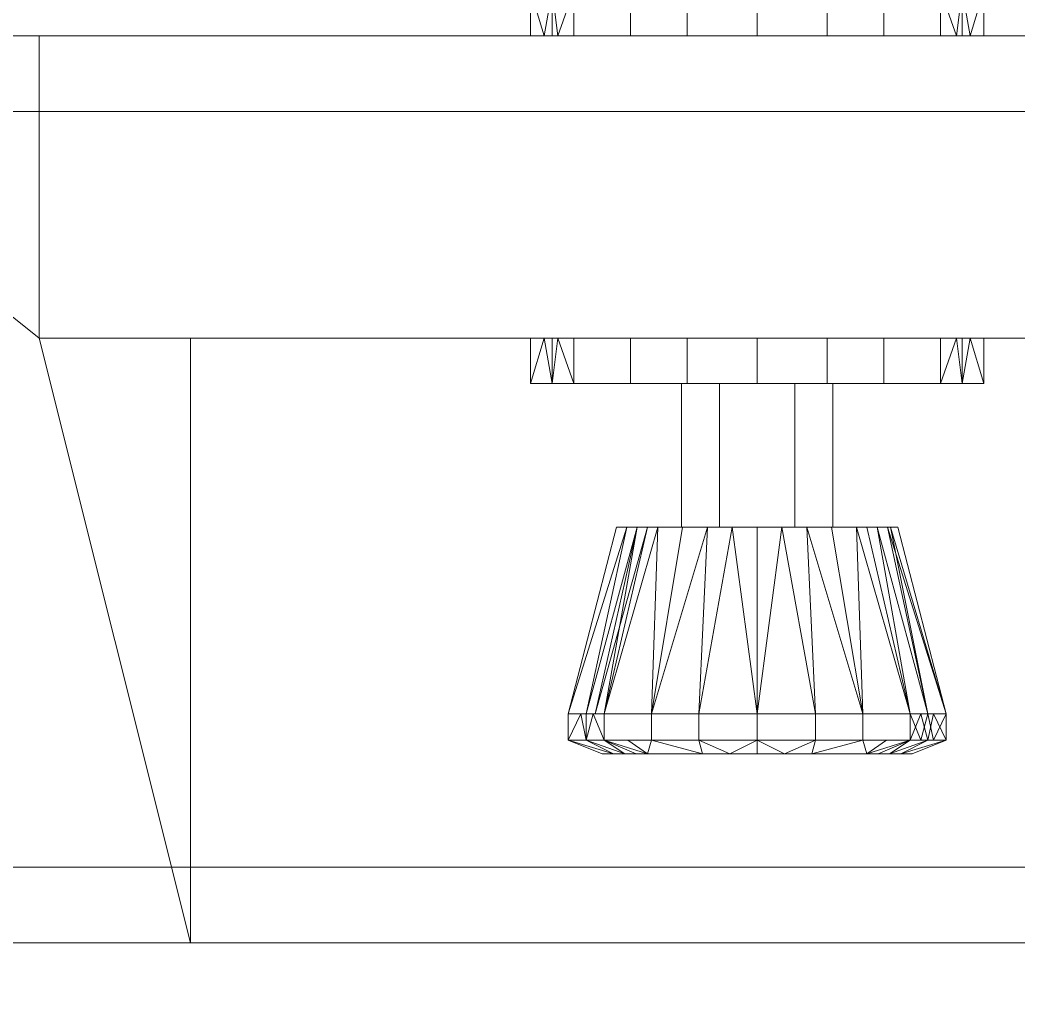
# Model space of a CAD drawing. Header units: millimetres. Extents: x -58504 to -31854, y -45142 to -12667.
# Drawn here: x -38851.4 to -38719.3, y -32685.2 to -32554.8 of the extents above; entities that cross this region are included whole.
import ezdxf

# ---------------------------------------------------------------- set-up
doc = ezdxf.new("R2010")
doc.units = ezdxf.units.MM
for name, color, linetype, lineweight in [('Doors', 7, 'Continuous', 9), ('Floors', 7, 'Continuous', 9), ('Frame_Mullion', 7, 'Continuous', 9), ('Walls', 7, 'Continuous', 9), ('五金器具', 7, 'Continuous', 9)]:
    doc.layers.add(name, color=color, linetype=linetype, lineweight=lineweight)

# ---------------------------------------------------------------- blocks, each defined once
blk = doc.blocks.new('單開-矩形- _1_ - 80 x 210 cm-432082-_3D_')
at = {"layer": 'Frame_Mullion', "color": 8}
mesh = blk.add_polyface(dxfattribs=at)
corners = [(330, 270), (330, 270, 2030), (-330, 270, 2030), (-330, 270), (-400, 270), (-400, 270, 2100), (400, 270, 2100), (400, 270)]
mesh.append_faces([[corners[k] for k in face] for face in [(6, 1, 2, 5)]], dxfattribs={"vtx0": -1, "vtx2": -1, "color": 8})
mesh.append_faces([[corners[k] for k in face] for face in [(7, 0, 1, 6)]], dxfattribs={"vtx2": -1, "color": 8})
mesh.append_faces([[corners[k] for k in face] for face in [(2, 3, 4, 5)]], dxfattribs={"vtx3": -1, "color": 8})
mesh = blk.add_polyface(dxfattribs=at)
corners = [(-400, 270, 2100), (-400, 150, 2100), (400, 150, 2100), (400, 270, 2100)]
mesh.append_faces([[corners[k] for k in face] for face in [(0, 1, 2, 3)]], dxfattribs={"color": 8})
mesh = blk.add_polyface(dxfattribs=at)
corners = [(-330, 190, 2030), (-330, 270, 2030), (330, 270, 2030), (330, 190, 2030)]
mesh.append_faces([[corners[k] for k in face] for face in [(0, 1, 2, 3)]], dxfattribs={"color": 8})
mesh = blk.add_polyface(dxfattribs=at)
corners = [(350, 150), (350, 190), (330, 190), (330, 270), (400, 270), (400, 150)]
mesh.append_faces([[corners[k] for k in face] for face in [(3, 1, 2)]], dxfattribs={"vtx0": -1, "color": 8})
mesh.append_faces([[corners[k] for k in face] for face in [(1, 3, 4, 5)]], dxfattribs={"vtx0": -1, "vtx3": -1, "color": 8})
mesh.append_faces([[corners[k] for k in face] for face in [(0, 1, 5)]], dxfattribs={"vtx1": -1, "color": 8})
mesh = blk.add_polyface(dxfattribs=at)
corners = [(330, 190, 2030), (330, 270, 2030), (330, 270), (330, 190)]
mesh.append_faces([[corners[k] for k in face] for face in [(0, 1, 2, 3)]], dxfattribs={"color": 8})
mesh = blk.add_polyface(dxfattribs=at)
corners = [(350, 190), (350, 190, 2050), (-350, 190, 2050), (-350, 190), (-330, 190), (-330, 190, 2030), (330, 190, 2030), (330, 190)]
mesh.append_faces([[corners[k] for k in face] for face in [(2, 5, 6, 1)]], dxfattribs={"vtx0": -1, "vtx2": -1, "color": 8})
mesh.append_faces([[corners[k] for k in face] for face in [(3, 4, 5, 2)]], dxfattribs={"vtx2": -1, "color": 8})
mesh.append_faces([[corners[k] for k in face] for face in [(6, 7, 0, 1)]], dxfattribs={"vtx3": -1, "color": 8})
mesh = blk.add_polyface(dxfattribs=at)
corners = [(-350, 150, 2050), (-350, 190, 2050), (350, 190, 2050), (350, 150, 2050)]
mesh.append_faces([[corners[k] for k in face] for face in [(0, 1, 2, 3)]], dxfattribs={"color": 8})
mesh = blk.add_polyface(dxfattribs=at)
corners = [(350, 150, 2050), (350, 190, 2050), (350, 190), (350, 150)]
mesh.append_faces([[corners[k] for k in face] for face in [(0, 1, 2, 3)]], dxfattribs={"color": 8})
mesh = blk.add_polyface(dxfattribs=at)
corners = [(400, 150), (400, 150, 2100), (-400, 150, 2100), (-400, 150), (-350, 150), (-350, 150, 2050), (350, 150, 2050), (350, 150)]
mesh.append_faces([[corners[k] for k in face] for face in [(2, 5, 6, 1)]], dxfattribs={"vtx0": -1, "vtx2": -1, "color": 8})
mesh.append_faces([[corners[k] for k in face] for face in [(3, 4, 5, 2)]], dxfattribs={"vtx2": -1, "color": 8})
mesh.append_faces([[corners[k] for k in face] for face in [(6, 7, 0, 1)]], dxfattribs={"vtx3": -1, "color": 8})
at = {"layer": '五金器具'}
mesh = blk.add_polyface(dxfattribs=at)
corners = [(275.5, 245, 1000), (280, 243.2, 1000), (275.23, 243.2, 985.31), (262.73, 243.2, 976.22), (247.27, 243.2, 976.22), (234.77, 243.2, 985.31), (230, 243.2, 1000), (234.5, 245, 1000), (240.5, 245, 985.5), (255, 245, 979.5), (269.5, 245, 985.5), (247.75, 245, 982.5), (262.25, 245, 982.5), (237.5, 245, 992.75), (232.39, 243.2, 992.65), (272.5, 245, 992.75), (277.61, 243.2, 992.65), (241.02, 243.2, 980.76), (268.98, 243.2, 980.76), (251.38, 245, 981), (255, 243.2, 976.22), (258.62, 245, 981), (239, 245, 989.13), (236, 245, 996.38), (271, 245, 989.13), (274, 245, 996.38), (244.13, 245, 984), (272.1, 243.2, 983.03), (265.87, 245, 984)]
mesh.append_faces([[corners[k] for k in face] for face in [(24, 2, 10), (4, 19, 20), (20, 21, 3), (21, 20, 9), (16, 25, 1), (9, 20, 19)]], dxfattribs={"vtx0": -1, "vtx1": -1})
mesh.append_faces([[corners[k] for k in face] for face in [(13, 5, 14), (4, 11, 19), (16, 15, 25)]], dxfattribs={"vtx0": -1, "vtx2": -1})
mesh.append_faces([[corners[k] for k in face] for face in [(5, 13, 22, 8), (18, 12, 28, 10)]], dxfattribs={"vtx0": -1, "vtx3": -1})
mesh.append_faces([[corners[k] for k in face] for face in [(0, 1, 25)]], dxfattribs={"vtx1": -1})
mesh.append_faces([[corners[k] for k in face] for face in [(21, 12, 3), (14, 6, 23), (26, 11, 17, 8), (27, 18, 10), (18, 3, 12), (17, 5, 8), (4, 17, 11), (24, 15, 2), (2, 27, 10), (23, 13, 14), (16, 2, 15)]], dxfattribs={"vtx1": -1, "vtx2": -1})
mesh.append_faces([[corners[k] for k in face] for face in [(6, 7, 23)]], dxfattribs={"vtx2": -1})
mesh = blk.add_polyface(dxfattribs=at)
corners = [(234.5, 245, 1000), (230, 243.2, 1000), (234.77, 243.2, 1014.69), (247.27, 243.2, 1023.78), (262.73, 243.2, 1023.78), (275.23, 243.2, 1014.69), (280, 243.2, 1000), (275.5, 245, 1000), (269.5, 245, 1014.5), (255, 245, 1020.5), (240.5, 245, 1014.5), (262.25, 245, 1017.5), (247.75, 245, 1017.5), (272.5, 245, 1007.25), (277.61, 243.2, 1007.35), (237.5, 245, 1007.25), (232.39, 243.2, 1007.35), (268.98, 243.2, 1019.24), (241.02, 243.2, 1019.24), (258.62, 245, 1019), (255, 243.2, 1023.78), (251.38, 245, 1019), (271, 245, 1010.87), (274, 245, 1003.62), (239, 245, 1010.87), (236, 245, 1003.62), (265.87, 245, 1016), (237.9, 243.2, 1016.97), (244.13, 245, 1016)]
mesh.append_faces([[corners[k] for k in face] for face in [(24, 2, 10), (4, 19, 20), (20, 21, 3), (21, 20, 9), (16, 25, 1), (9, 20, 19)]], dxfattribs={"vtx0": -1, "vtx1": -1})
mesh.append_faces([[corners[k] for k in face] for face in [(13, 5, 14), (4, 11, 19), (5, 13, 22), (16, 15, 25)]], dxfattribs={"vtx0": -1, "vtx2": -1})
mesh.append_faces([[corners[k] for k in face] for face in [(18, 12, 28, 10)]], dxfattribs={"vtx0": -1, "vtx3": -1})
mesh.append_faces([[corners[k] for k in face] for face in [(0, 1, 25)]], dxfattribs={"vtx1": -1})
mesh.append_faces([[corners[k] for k in face] for face in [(21, 12, 3), (14, 6, 23), (26, 11, 17, 8), (27, 18, 10), (18, 3, 12), (17, 5, 8), (4, 17, 11), (24, 15, 2), (2, 27, 10), (22, 8, 5), (23, 13, 14), (16, 2, 15)]], dxfattribs={"vtx1": -1, "vtx2": -1})
mesh.append_faces([[corners[k] for k in face] for face in [(6, 7, 23)]], dxfattribs={"vtx2": -1})
mesh = blk.add_polyface(dxfattribs=at)
corners = [(255, 245, 1000), (275.5, 245, 1000), (269.5, 245, 985.5), (255, 245, 979.5), (240.5, 245, 985.5), (234.5, 245, 1000)]
mesh.append_faces([[corners[k] for k in face] for face in [(0, 3, 4, 5)]], dxfattribs={"vtx0": -1})
mesh.append_faces([[corners[k] for k in face] for face in [(0, 1, 2, 3)]], dxfattribs={"vtx3": -1})
mesh = blk.add_polyface(dxfattribs=at)
corners = [(255, 245, 1000), (234.5, 245, 1000), (240.5, 245, 1014.5), (255, 245, 1020.5), (269.5, 245, 1014.5), (275.5, 245, 1000)]
mesh.append_faces([[corners[k] for k in face] for face in [(4, 5, 0, 3)]], dxfattribs={"vtx2": -1})
mesh.append_faces([[corners[k] for k in face] for face in [(0, 1, 2, 3)]], dxfattribs={"vtx3": -1})
mesh = blk.add_polyface(dxfattribs=at)
corners = [(280, 243.2, 1000), (280, 239.7, 1000), (275.23, 239.7, 985.31), (262.73, 239.7, 976.22), (247.27, 239.7, 976.22), (234.77, 239.7, 985.31), (230, 239.7, 1000), (230, 243.2, 1000), (234.77, 243.2, 985.31), (247.27, 243.2, 976.22), (262.73, 243.2, 976.22), (275.23, 243.2, 985.31), (233.32, 243.2, 989.79), (232.39, 239.7, 992.65), (241.02, 239.7, 980.76), (241.02, 243.2, 980.76), (255, 243.2, 976.22), (255, 239.7, 976.22), (268.98, 239.7, 980.76), (268.98, 243.2, 980.76), (276.68, 239.7, 989.79), (277.61, 243.2, 992.65), (231.66, 243.2, 994.9), (278.34, 239.7, 994.9)]
mesh.append_faces([[corners[k] for k in face] for face in [(13, 12, 5), (0, 23, 21), (21, 20, 11), (2, 11, 20)]], dxfattribs={"vtx0": -1, "vtx1": -1})
mesh.append_faces([[corners[k] for k in face] for face in [(5, 8, 15, 14), (9, 4, 14, 15), (10, 3, 17, 16), (3, 10, 19, 18), (11, 2, 18, 19), (22, 13, 6), (4, 9, 16, 17)]], dxfattribs={"vtx0": -1, "vtx2": -1})
mesh.append_faces([[corners[k] for k in face] for face in [(22, 12, 13), (23, 20, 21), (12, 8, 5)]], dxfattribs={"vtx1": -1, "vtx2": -1})
mesh.append_faces([[corners[k] for k in face] for face in [(6, 7, 22), (0, 1, 23)]], dxfattribs={"vtx2": -1})
mesh = blk.add_polyface(dxfattribs=at)
corners = [(230, 243.2, 1000), (230, 239.7, 1000), (234.77, 239.7, 1014.69), (247.27, 239.7, 1023.78), (262.73, 239.7, 1023.78), (275.23, 239.7, 1014.69), (280, 239.7, 1000), (280, 243.2, 1000), (275.23, 243.2, 1014.69), (262.73, 243.2, 1023.78), (247.27, 243.2, 1023.78), (234.77, 243.2, 1014.69), (268.98, 243.2, 1019.24), (268.98, 239.7, 1019.24), (277.61, 239.7, 1007.35), (277.61, 243.2, 1007.35), (255, 243.2, 1023.78), (255, 239.7, 1023.78), (233.32, 239.7, 1010.21), (232.39, 243.2, 1007.35), (241.02, 239.7, 1019.24), (241.02, 243.2, 1019.24), (231.66, 239.7, 1005.1)]
mesh.append_faces([[corners[k] for k in face] for face in [(15, 14, 6, 7)]], dxfattribs={"vtx0": -1})
mesh.append_faces([[corners[k] for k in face] for face in [(19, 18, 11), (0, 22, 19), (2, 11, 18)]], dxfattribs={"vtx0": -1, "vtx1": -1})
mesh.append_faces([[corners[k] for k in face] for face in [(5, 8, 12, 13), (9, 4, 13, 12), (14, 15, 8, 5), (4, 9, 16, 17), (17, 16, 10, 3), (3, 10, 21, 20), (20, 21, 11, 2)]], dxfattribs={"vtx0": -1, "vtx2": -1})
mesh.append_faces([[corners[k] for k in face] for face in [(22, 18, 19)]], dxfattribs={"vtx1": -1, "vtx2": -1})
mesh.append_faces([[corners[k] for k in face] for face in [(0, 1, 22)]], dxfattribs={"vtx2": -1})
mesh = blk.add_polyface(dxfattribs=at)
corners = [(280, 239.7, 1000), (273.6, 215, 1000), (268.15, 215, 986.85), (255, 215, 981.4), (241.85, 215, 986.85), (236.4, 215, 1000), (230, 239.7, 1000), (234.77, 239.7, 985.31), (247.27, 239.7, 976.22), (262.73, 239.7, 976.22), (275.23, 239.7, 985.31), (261.58, 215, 984.12), (248.42, 215, 984.12), (239.12, 215, 993.42), (270.88, 215, 993.42), (241.02, 239.7, 980.76), (268.98, 239.7, 980.76), (255, 239.7, 976.22), (251.71, 215, 982.76), (258.29, 215, 982.76), (240.49, 215, 990.14), (232.39, 239.7, 992.65), (277.61, 239.7, 992.65), (272.24, 215, 996.71), (276.42, 239.7, 988.98), (245.14, 215, 985.49), (264.86, 215, 985.49), (237.76, 215, 996.71), (269.51, 215, 990.14)]
mesh.append_faces([[corners[k] for k in face] for face in [(21, 27, 6), (9, 19, 17), (3, 17, 19), (17, 18, 8), (24, 28, 10)]], dxfattribs={"vtx0": -1, "vtx1": -1})
mesh.append_faces([[corners[k] for k in face] for face in [(4, 7, 15), (7, 4, 20), (23, 22, 0), (9, 11, 19), (22, 23, 14), (24, 14, 28), (16, 2, 26), (21, 13, 27)]], dxfattribs={"vtx0": -1, "vtx2": -1})
mesh.append_faces([[corners[k] for k in face] for face in [(5, 6, 27), (1, 23, 0)]], dxfattribs={"vtx1": -1})
mesh.append_faces([[corners[k] for k in face] for face in [(28, 2, 10), (24, 22, 14), (12, 25, 15), (21, 7, 13), (3, 18, 17), (16, 10, 2), (15, 8, 12), (26, 11, 16), (20, 13, 7), (18, 12, 8), (25, 4, 15), (9, 16, 11)]], dxfattribs={"vtx1": -1, "vtx2": -1})
mesh = blk.add_polyface(dxfattribs=at)
corners = [(230, 239.7, 1000), (236.4, 215, 1000), (241.85, 215, 1013.15), (255, 215, 1018.6), (268.15, 215, 1013.15), (273.6, 215, 1000), (280, 239.7, 1000), (275.23, 239.7, 1014.69), (262.73, 239.7, 1023.78), (247.27, 239.7, 1023.78), (234.77, 239.7, 1014.69), (248.42, 215, 1015.88), (261.58, 215, 1015.88), (270.88, 215, 1006.58), (239.12, 215, 1006.58), (268.98, 239.7, 1019.24), (241.02, 239.7, 1019.24), (255, 239.7, 1023.78), (258.29, 215, 1017.24), (251.71, 215, 1017.24), (269.51, 215, 1009.86), (277.61, 239.7, 1007.35), (237.37, 215, 1002.33), (232.39, 239.7, 1007.35), (240.49, 215, 1009.86), (264.86, 215, 1014.51), (245.14, 215, 1014.51), (272.24, 215, 1003.29)]
mesh.append_faces([[corners[k] for k in face] for face in [(21, 27, 6), (0, 22, 23), (14, 23, 22), (9, 19, 17), (3, 17, 19), (17, 18, 8)]], dxfattribs={"vtx0": -1, "vtx1": -1})
mesh.append_faces([[corners[k] for k in face] for face in [(10, 14, 24), (4, 7, 15), (7, 4, 20), (9, 11, 19), (14, 10, 23), (16, 2, 26), (21, 13, 27)]], dxfattribs={"vtx0": -1, "vtx2": -1})
mesh.append_faces([[corners[k] for k in face] for face in [(5, 6, 27)]], dxfattribs={"vtx1": -1})
mesh.append_faces([[corners[k] for k in face] for face in [(12, 25, 15), (20, 13, 7), (3, 18, 17), (15, 8, 12), (16, 10, 2), (21, 7, 13), (26, 11, 16), (18, 12, 8), (24, 2, 10), (25, 4, 15), (9, 16, 11)]], dxfattribs={"vtx1": -1, "vtx2": -1})
mesh.append_faces([[corners[k] for k in face] for face in [(0, 1, 22)]], dxfattribs={"vtx2": -1})
mesh = blk.add_polyface(dxfattribs=at)
corners = [(273.6, 215, 1000), (265, 215, 1000), (260, 215, 991.34), (250, 215, 991.34), (245, 215, 1000), (236.4, 215, 1000), (241.85, 215, 986.85), (255, 215, 981.4), (268.15, 215, 986.85)]
mesh.append_faces([[corners[k] for k in face] for face in [(2, 7, 8, 1), (3, 6, 7, 2)]], dxfattribs={"vtx0": -1, "vtx2": -1})
mesh.append_faces([[corners[k] for k in face] for face in [(0, 1, 8)]], dxfattribs={"vtx1": -1})
mesh.append_faces([[corners[k] for k in face] for face in [(4, 5, 6, 3)]], dxfattribs={"vtx2": -1})
mesh = blk.add_polyface(dxfattribs=at)
corners = [(236.4, 215, 1000), (245, 215, 1000), (250, 215, 1008.66), (260, 215, 1008.66), (265, 215, 1000), (273.6, 215, 1000), (268.15, 215, 1013.15), (255, 215, 1018.6), (241.85, 215, 1013.15)]
mesh.append_faces([[corners[k] for k in face] for face in [(1, 8, 0)]], dxfattribs={"vtx0": -1})
mesh.append_faces([[corners[k] for k in face] for face in [(2, 7, 8, 1), (7, 2, 3)]], dxfattribs={"vtx0": -1, "vtx2": -1})
mesh.append_faces([[corners[k] for k in face] for face in [(3, 4, 6, 7)]], dxfattribs={"vtx1": -1, "vtx3": -1})
mesh.append_faces([[corners[k] for k in face] for face in [(4, 5, 6)]], dxfattribs={"vtx2": -1})
mesh = blk.add_polyface(dxfattribs=at)
corners = [(265, 215, 1000), (265, 196, 1000), (260, 196, 991.34), (250, 196, 991.34), (245, 196, 1000), (245, 215, 1000), (250, 215, 991.34), (260, 215, 991.34)]
mesh.append_faces([[corners[k] for k in face] for face in [(6, 3, 4, 5)]], dxfattribs={"vtx0": -1})
mesh.append_faces([[corners[k] for k in face] for face in [(3, 6, 7, 2)]], dxfattribs={"vtx0": -1, "vtx2": -1})
mesh.append_faces([[corners[k] for k in face] for face in [(0, 1, 2, 7)]], dxfattribs={"vtx2": -1})
mesh = blk.add_polyface(dxfattribs=at)
corners = [(245, 215, 1000), (245, 196, 1000), (250, 196, 1008.66), (260, 196, 1008.66), (265, 196, 1000), (265, 215, 1000), (260, 215, 1008.66), (250, 215, 1008.66)]
mesh.append_faces([[corners[k] for k in face] for face in [(6, 3, 4, 5)]], dxfattribs={"vtx0": -1})
mesh.append_faces([[corners[k] for k in face] for face in [(3, 6, 7, 2)]], dxfattribs={"vtx0": -1, "vtx2": -1})
mesh.append_faces([[corners[k] for k in face] for face in [(0, 1, 2, 7)]], dxfattribs={"vtx2": -1})
mesh = blk.add_polyface(dxfattribs=at)
corners = [(285, 196, 1000), (285, 190, 1000), (279.27, 190, 982.37), (264.27, 190, 971.47), (245.73, 190, 971.47), (230.73, 190, 982.37), (225, 190, 1000), (225, 196, 1000), (230.73, 196, 982.37), (245.73, 196, 971.47), (264.27, 196, 971.47), (279.27, 196, 982.37), (238.23, 196, 976.92), (238.23, 190, 976.92), (227.86, 190, 991.18), (227.86, 196, 991.18), (255, 196, 971.47), (255, 190, 971.47), (281.37, 190, 988.82), (282.14, 196, 991.18), (271.77, 190, 976.92), (271.77, 196, 976.92), (283.18, 190, 994.41)]
mesh.append_faces([[corners[k] for k in face] for face in [(15, 14, 6, 7)]], dxfattribs={"vtx0": -1})
mesh.append_faces([[corners[k] for k in face] for face in [(19, 18, 11), (0, 22, 19), (2, 11, 18)]], dxfattribs={"vtx0": -1, "vtx1": -1})
mesh.append_faces([[corners[k] for k in face] for face in [(5, 8, 12, 13), (9, 4, 13, 12), (14, 15, 8, 5), (4, 9, 16, 17), (17, 16, 10, 3), (3, 10, 21, 20), (20, 21, 11, 2)]], dxfattribs={"vtx0": -1, "vtx2": -1})
mesh.append_faces([[corners[k] for k in face] for face in [(22, 18, 19)]], dxfattribs={"vtx1": -1, "vtx2": -1})
mesh.append_faces([[corners[k] for k in face] for face in [(0, 1, 22)]], dxfattribs={"vtx2": -1})
mesh = blk.add_polyface(dxfattribs=at)
corners = [(225, 196, 1000), (225, 190, 1000), (230.73, 190, 1017.63), (245.73, 190, 1028.53), (264.27, 190, 1028.53), (279.27, 190, 1017.63), (285, 190, 1000), (285, 196, 1000), (279.27, 196, 1017.63), (264.27, 196, 1028.53), (245.73, 196, 1028.53), (230.73, 196, 1017.63), (271.77, 196, 1023.08), (271.77, 190, 1023.08), (282.14, 190, 1008.82), (282.14, 196, 1008.82), (255, 196, 1028.53), (255, 190, 1028.53), (228.63, 190, 1011.18), (227.86, 196, 1008.82), (238.23, 190, 1023.08), (238.23, 196, 1023.08), (226.82, 190, 1005.59)]
mesh.append_faces([[corners[k] for k in face] for face in [(15, 14, 6, 7)]], dxfattribs={"vtx0": -1})
mesh.append_faces([[corners[k] for k in face] for face in [(19, 18, 11), (0, 22, 19), (2, 11, 18)]], dxfattribs={"vtx0": -1, "vtx1": -1})
mesh.append_faces([[corners[k] for k in face] for face in [(8, 5, 14, 15), (9, 4, 13, 12), (12, 13, 5, 8), (4, 9, 16, 17), (17, 16, 10, 3), (3, 10, 21, 20), (20, 21, 11, 2)]], dxfattribs={"vtx0": -1, "vtx2": -1})
mesh.append_faces([[corners[k] for k in face] for face in [(22, 18, 19)]], dxfattribs={"vtx1": -1, "vtx2": -1})
mesh.append_faces([[corners[k] for k in face] for face in [(0, 1, 22)]], dxfattribs={"vtx2": -1})
mesh = blk.add_polyface(dxfattribs=at)
corners = [(265, 196, 1000), (285, 196, 1000), (279.27, 196, 982.37), (264.27, 196, 971.47), (245.73, 196, 971.47), (230.73, 196, 982.37), (225, 196, 1000), (245, 196, 1000), (250, 196, 991.34), (260, 196, 991.34)]
mesh.append_faces([[corners[k] for k in face] for face in [(9, 2, 3, 4)]], dxfattribs={"vtx0": -1, "vtx3": -1})
mesh.append_faces([[corners[k] for k in face] for face in [(4, 5, 8, 9)]], dxfattribs={"vtx1": -1, "vtx3": -1})
mesh.append_faces([[corners[k] for k in face] for face in [(0, 1, 2, 9)]], dxfattribs={"vtx2": -1})
mesh.append_faces([[corners[k] for k in face] for face in [(5, 6, 7, 8)]], dxfattribs={"vtx3": -1})
mesh = blk.add_polyface(dxfattribs=at)
corners = [(245, 196, 1000), (225, 196, 1000), (230.73, 196, 1017.63), (245.73, 196, 1028.53), (264.27, 196, 1028.53), (279.27, 196, 1017.63), (285, 196, 1000), (265, 196, 1000), (260, 196, 1008.66), (250, 196, 1008.66)]
mesh.append_faces([[corners[k] for k in face] for face in [(8, 4, 5, 7)]], dxfattribs={"vtx0": -1, "vtx2": -1})
mesh.append_faces([[corners[k] for k in face] for face in [(6, 7, 5), (1, 2, 0)]], dxfattribs={"vtx1": -1})
mesh.append_faces([[corners[k] for k in face] for face in [(3, 4, 8, 9), (2, 3, 9, 0)]], dxfattribs={"vtx1": -1, "vtx3": -1})
mesh = blk.add_polyface(dxfattribs=at)
corners = [(285, 190, 1000), (255, 190, 1000), (225, 190, 1000), (230.73, 190, 982.37), (245.73, 190, 971.47), (264.27, 190, 971.47), (279.27, 190, 982.37)]
mesh.append_faces([[corners[k] for k in face] for face in [(1, 5, 6, 0)]], dxfattribs={"vtx0": -1})
mesh.append_faces([[corners[k] for k in face] for face in [(1, 4, 5)]], dxfattribs={"vtx0": -1, "vtx2": -1})
mesh.append_faces([[corners[k] for k in face] for face in [(1, 2, 3, 4)]], dxfattribs={"vtx3": -1})
mesh = blk.add_polyface(dxfattribs=at)
corners = [(225, 190, 1000), (255, 190, 1000), (285, 190, 1000), (279.27, 190, 1017.63), (264.27, 190, 1028.53), (245.73, 190, 1028.53), (230.73, 190, 1017.63)]
mesh.append_faces([[corners[k] for k in face] for face in [(1, 5, 6, 0)]], dxfattribs={"vtx0": -1})
mesh.append_faces([[corners[k] for k in face] for face in [(5, 1, 4)]], dxfattribs={"vtx0": -1, "vtx1": -1})
mesh.append_faces([[corners[k] for k in face] for face in [(1, 2, 3, 4)]], dxfattribs={"vtx3": -1})
mesh = blk.add_polyface(dxfattribs=at)
corners = [(285, 144, 1000), (279.27, 144, 982.37), (264.27, 144, 971.47), (245.73, 144, 971.47), (230.73, 144, 982.37), (225, 144, 1000), (225, 150, 1000), (230.73, 150, 982.37), (245.73, 150, 971.47), (264.27, 150, 971.47), (279.27, 150, 982.37), (285, 150, 1000), (238.23, 144, 976.92), (238.23, 150, 976.92), (227.86, 150, 991.18), (227.86, 144, 991.18), (255, 144, 971.47), (255, 150, 971.47), (281.37, 150, 988.82), (282.14, 144, 991.18), (271.77, 150, 976.92), (271.77, 144, 976.92), (283.18, 150, 994.41)]
mesh.append_faces([[corners[k] for k in face] for face in [(1, 18, 19), (19, 22, 0), (18, 1, 10)]], dxfattribs={"vtx0": -1, "vtx1": -1})
mesh.append_faces([[corners[k] for k in face] for face in [(19, 18, 22)]], dxfattribs={"vtx0": -1, "vtx2": -1})
mesh.append_faces([[corners[k] for k in face] for face in [(6, 14, 15, 5)]], dxfattribs={"vtx1": -1})
mesh.append_faces([[corners[k] for k in face] for face in [(12, 4, 7, 13), (13, 8, 3, 12), (4, 15, 14, 7), (16, 3, 8, 17), (2, 16, 17, 9), (21, 2, 9, 20), (1, 21, 20, 10)]], dxfattribs={"vtx1": -1, "vtx3": -1})
mesh.append_faces([[corners[k] for k in face] for face in [(22, 11, 0)]], dxfattribs={"vtx2": -1})
mesh = blk.add_polyface(dxfattribs=at)
corners = [(225, 144, 1000), (230.73, 144, 1017.63), (245.73, 144, 1028.53), (264.27, 144, 1028.53), (279.27, 144, 1017.63), (285, 144, 1000), (285, 150, 1000), (279.27, 150, 1017.63), (264.27, 150, 1028.53), (245.73, 150, 1028.53), (230.73, 150, 1017.63), (225, 150, 1000), (271.77, 144, 1023.08), (271.77, 150, 1023.08), (282.14, 150, 1008.82), (282.14, 144, 1008.82), (255, 144, 1028.53), (255, 150, 1028.53), (228.63, 150, 1011.18), (227.86, 144, 1008.82), (238.23, 150, 1023.08), (238.23, 144, 1023.08), (226.82, 150, 1005.59)]
mesh.append_faces([[corners[k] for k in face] for face in [(1, 18, 19), (19, 22, 0), (18, 1, 10)]], dxfattribs={"vtx0": -1, "vtx1": -1})
mesh.append_faces([[corners[k] for k in face] for face in [(19, 18, 22)]], dxfattribs={"vtx0": -1, "vtx2": -1})
mesh.append_faces([[corners[k] for k in face] for face in [(6, 14, 15, 5)]], dxfattribs={"vtx1": -1})
mesh.append_faces([[corners[k] for k in face] for face in [(14, 7, 4, 15), (13, 8, 3, 12), (7, 13, 12, 4), (16, 3, 8, 17), (2, 16, 17, 9), (21, 2, 9, 20), (1, 21, 20, 10)]], dxfattribs={"vtx1": -1, "vtx3": -1})
mesh.append_faces([[corners[k] for k in face] for face in [(22, 11, 0)]], dxfattribs={"vtx2": -1})
mesh = blk.add_polyface(dxfattribs=at)
corners = [(285, 150, 1000), (279.27, 150, 982.37), (264.27, 150, 971.47), (245.73, 150, 971.47), (230.73, 150, 982.37), (225, 150, 1000), (255, 150, 1000)]
mesh.append_faces([[corners[k] for k in face] for face in [(1, 2, 6, 0)]], dxfattribs={"vtx1": -1})
mesh.append_faces([[corners[k] for k in face] for face in [(2, 3, 6)]], dxfattribs={"vtx1": -1, "vtx2": -1})
mesh.append_faces([[corners[k] for k in face] for face in [(4, 5, 6, 3)]], dxfattribs={"vtx2": -1})
mesh = blk.add_polyface(dxfattribs=at)
corners = [(225, 150, 1000), (230.73, 150, 1017.63), (245.73, 150, 1028.53), (264.27, 150, 1028.53), (279.27, 150, 1017.63), (285, 150, 1000), (255, 150, 1000)]
mesh.append_faces([[corners[k] for k in face] for face in [(3, 6, 2)]], dxfattribs={"vtx0": -1, "vtx1": -1})
mesh.append_faces([[corners[k] for k in face] for face in [(1, 2, 6, 0)]], dxfattribs={"vtx1": -1})
mesh.append_faces([[corners[k] for k in face] for face in [(4, 5, 6, 3)]], dxfattribs={"vtx2": -1})

msp = doc.modelspace()

# ---------------------------------------------------------------- block references
at = {"layer": 'Doors', "color": 8, "rotation": 180}
msp.add_blockref('單開-矩形- _1_ - 80 x 210 cm-432082-_3D_', (-38498.81, -32406.86, 11000), dxfattribs=at)

# ---------------------------------------------------------------- meshes
at = {"layer": 'Floors', "color": 9}
mesh = msp.add_polyface(dxfattribs=at)
corners = [(-42028.81, -14316.86, 10820), (-42028.81, -12666.86, 10820), (-38828.81, -12666.86, 10820), (-38828.81, -14316.86, 10820), (-33278.81, -14316.86, 10820), (-33278.81, -21316.86, 10820), (-32828.81, -21316.86, 10820), (-32828.81, -31066.86, 10820), (-33278.81, -31066.86, 10820), (-33278.81, -33116.86, 10820), (-31853.81, -33116.86, 10820), (-31853.81, -36466.86, 10820), (-33278.81, -36466.86, 10820), (-33278.81, -43716.86, 10820), (-35428.81, -43716.86, 10820), (-35428.81, -45141.86, 10820), (-38778.81, -45141.86, 10820), (-38778.81, -43716.86, 10820), (-42303.81, -43716.86, 10820), (-42303.81, -45141.86, 10820), (-45653.81, -45141.86, 10820), (-45653.81, -43716.86, 10820), (-49578.81, -43716.86, 10820), (-49578.81, -45141.86, 10820), (-52928.81, -45141.86, 10820), (-52928.81, -43766.86, 10820), (-57078.81, -43766.86, 10820), (-57078.81, -36466.86, 10820), (-58503.82, -36466.86, 10820), (-58503.82, -33116.86, 10820), (-57128.82, -33116.86, 10820), (-57128.82, -29916.86, 10820), (-49328.81, -29916.86, 10820), (-49328.81, -29141.86, 10820), (-50703.81, -29141.86, 10820), (-50703.81, -22316.86, 10820), (-49928.8, -22316.86, 10820), (-49928.8, -21466.86, 10820), (-50703.81, -21466.86, 10820), (-50703.81, -18116.86, 10820), (-49328.81, -18116.86, 10820), (-49328.81, -14316.86, 10820), (-38978.81, -22666.86, 10820), (-39228.81, -22666.86, 10820), (-39228.81, -24116.86, 10820), (-38978.81, -24116.86, 10820), (-33828.81, -24116.86, 10820), (-33828.81, -21916.86, 10820), (-38828.81, -21916.86, 10820), (-38828.81, -24116.86, 10820), (-34578.81, -26766.86, 10820), (-38878.81, -26766.86, 10820), (-38878.81, -27206.86, 10820), (-34578.81, -27206.86, 10820), (-38878.81, -27356.86, 10820), (-38878.81, -30316.86, 10820), (-34988.81, -30316.86, 10820), (-34988.81, -28936.86, 10820), (-34728.81, -28936.86, 10820), (-34728.81, -27356.86, 10820), (-41978.81, -25141.86, 10820), (-42328.81, -25141.86, 10820), (-42328.81, -26791.86, 10820), (-41978.81, -26791.86, 10820), (-42028.81, -31316.86, 10820), (-42028.81, -30591.86, 10820), (-43728.81, -30591.86, 10820), (-43728.81, -31316.86, 10820), (-43878.81, -31926.86, 10820), (-43878.81, -30591.86, 10820), (-44378.81, -30591.86, 10820), (-44378.81, -31926.86, 10820), (-46428.81, -33441.86, 10820), (-47428.81, -33441.86, 10820), (-47428.81, -34116.86, 10820), (-46428.81, -34116.86, 10820), (-45328.81, -33441.86, 10820), (-46328.81, -33441.86, 10820), (-46328.81, -34116.86, 10820), (-45328.81, -34116.86, 10820), (-49028.81, -30591.86, 10820), (-49028.81, -33291.86, 10820), (-45908.81, -33291.86, 10820), (-45908.81, -30591.86, 10820), (-39228.81, -26816.86, 10820), (-39228.81, -29916.86, 10820), (-39028.81, -29916.86, 10820), (-39028.81, -26816.86, 10820), (-46353.81, -36916.36, 10820), (-46653.81, -36916.36, 10820), (-46653.81, -37166.86, 10820), (-46353.81, -37166.86, 10820), (-56178.81, -38966.86, 10820), (-56928.81, -38966.86, 10820), (-56928.81, -39266.86, 10820), (-56178.81, -39266.86, 10820), (-52628.81, -36916.86, 10820), (-53378.81, -36916.86, 10820), (-53378.81, -37066.86, 10820), (-52628.81, -37066.86, 10820), (-49928.81, -31066.86, 10820), (-49928.81, -31466.86, 10820), (-49728.81, -31466.86, 10820), (-49728.81, -31066.86, 10820), (-51278.81, -35816.86, 10820), (-51578.81, -35816.86, 10820), (-51578.81, -36316.86, 10820), (-51278.81, -36316.86, 10820), (-46803.81, -39566.86, 10820), (-47103.81, -39566.86, 10820), (-47103.81, -40066.86, 10820), (-46803.81, -40066.86, 10820), (-36948.81, -36916.86, 10820), (-37248.81, -36916.86, 10820), (-37248.81, -37266.86, 10820), (-36948.81, -37266.86, 10820), (-34078.81, -39626.86, 10820), (-33778.81, -39626.86, 10820), (-33778.81, -39326.86, 10820), (-34078.81, -39326.86, 10820), (-36988.81, -30916.86, 10820), (-37288.81, -30916.86, 10820), (-37288.81, -31266.86, 10820), (-36988.81, -31266.86, 10820), (-44528.81, -14466.86, 10820), (-44828.81, -14466.86, 10820), (-44828.81, -15216.86, 10820), (-44528.81, -15216.86, 10820), (-41078.81, -19666.86, 10820), (-41878.81, -19666.86, 10820), (-41878.81, -19966.86, 10820), (-41078.81, -19966.86, 10820)]
mesh.append_faces([[corners[k] for k in face] for face in [(30, 27, 28, 29), (3, 0, 1, 2)]], dxfattribs={"vtx0": -1, "color": 9})
mesh.append_faces([[corners[k] for k in face] for face in [(111, 21, 110), (106, 96, 105), (82, 73, 81), (32, 100, 31), (101, 31, 100), (44, 60, 43)]], dxfattribs={"vtx0": -1, "vtx1": -1, "color": 9})
mesh.append_faces([[corners[k] for k in face] for face in [(109, 107, 90, 108), (74, 104, 81, 73), (79, 68, 64), (62, 83, 33, 61), (66, 69, 62, 65), (130, 61, 36), (52, 54, 87, 51)]], dxfattribs={"vtx0": -1, "vtx1": -1, "vtx2": -1, "color": 9})
mesh.append_faces([[corners[k] for k in face] for face in [(17, 114, 116, 14), (9, 12, 112, 123), (64, 122, 113, 79), (44, 51, 84, 60)]], dxfattribs={"vtx0": -1, "vtx1": -1, "vtx2": -1, "vtx3": -1, "color": 9})
mesh.append_faces([[corners[k] for k in face] for face in [(27, 98, 92, 93), (82, 77, 72, 73), (71, 76, 82, 83), (32, 80, 103, 100), (40, 126, 129, 130)]], dxfattribs={"vtx0": -1, "vtx1": -1, "vtx3": -1, "color": 9})
mesh.append_faces([[corners[k] for k in face] for face in [(95, 25, 26, 94), (94, 26, 27, 93), (115, 119, 116, 114), (72, 77, 78, 75), (68, 79, 76, 71), (12, 115, 112), (68, 67, 64), (123, 112, 113, 122), (33, 83, 80, 32), (83, 70, 71), (69, 66, 67, 68), (126, 40, 41, 125), (0, 124, 125, 41), (58, 7, 8), (51, 87, 84), (42, 48, 49, 45)]], dxfattribs={"vtx0": -1, "vtx2": -1, "color": 9})
mesh.append_faces([[corners[k] for k in face] for face in [(25, 98, 99, 22), (110, 21, 22, 99), (108, 90, 91, 18), (105, 96, 97, 30), (81, 104, 105, 101), (114, 17, 18, 91), (12, 118, 119, 115), (88, 78, 79, 113), (62, 69, 70, 83), (65, 62, 63, 85), (130, 36, 37, 40), (48, 131, 128, 3), (55, 121, 122, 64), (7, 53, 50, 46), (51, 44, 45, 49), (48, 42, 43, 131)]], dxfattribs={"vtx0": -1, "vtx2": -1, "vtx3": -1, "color": 9})
mesh.append_faces([[corners[k] for k in face] for face in [(16, 17, 14, 15), (35, 36, 34), (57, 58, 56)]], dxfattribs={"vtx1": -1, "color": 9})
mesh.append_faces([[corners[k] for k in face] for face in [(101, 102, 81), (76, 77, 82), (126, 127, 129), (130, 131, 43), (85, 86, 55)]], dxfattribs={"vtx1": -1, "vtx2": -1, "color": 9})
mesh.append_faces([[corners[k] for k in face] for face in [(95, 92, 98, 25), (109, 110, 99, 107), (111, 108, 18, 21), (97, 98, 27, 30), (30, 31, 101, 105), (74, 75, 89, 104), (88, 89, 75, 78), (33, 34, 36, 61), (60, 61, 130, 43), (64, 65, 85, 55), (128, 129, 0, 3), (127, 124, 0, 129), (8, 9, 56, 58), (123, 120, 56, 9), (58, 59, 53, 7)]], dxfattribs={"vtx1": -1, "vtx2": -1, "vtx3": -1, "color": 9})
mesh.append_faces([[corners[k] for k in face] for face in [(106, 107, 99, 96), (107, 104, 89, 90), (80, 81, 102, 103), (12, 13, 117, 118), (116, 117, 13, 14), (113, 114, 91, 88), (63, 60, 84, 85), (120, 121, 55, 56), (54, 55, 86, 87), (59, 54, 52, 53), (50, 51, 49, 46), (46, 47, 6, 7), (47, 48, 5, 6)]], dxfattribs={"vtx1": -1, "vtx3": -1, "color": 9})
mesh.append_faces([[corners[k] for k in face] for face in [(23, 24, 25, 22), (10, 11, 12, 9)]], dxfattribs={"vtx2": -1, "color": 9})
mesh.append_faces([[corners[k] for k in face] for face in [(3, 4, 5, 48)]], dxfattribs={"vtx2": -1, "vtx3": -1, "color": 9})
mesh.append_faces([[corners[k] for k in face] for face in [(18, 19, 20, 21), (37, 38, 39, 40)]], dxfattribs={"vtx3": -1, "color": 9})
mesh = msp.add_polyface(dxfattribs=at)
corners = [(-42028.81, -14316.86, 11000), (-49328.81, -14316.86, 11000), (-49328.81, -18116.86, 11000), (-50703.81, -18116.86, 11000), (-50703.81, -21466.86, 11000), (-49928.8, -21466.86, 11000), (-49928.8, -22316.86, 11000), (-50703.81, -22316.86, 11000), (-50703.81, -29141.86, 11000), (-49328.81, -29141.86, 11000), (-49328.81, -29916.86, 11000), (-57128.82, -29916.86, 11000), (-57128.82, -33116.86, 11000), (-58503.82, -33116.86, 11000), (-58503.82, -36466.86, 11000), (-57078.81, -36466.86, 11000), (-57078.81, -43766.86, 11000), (-52928.81, -43766.86, 11000), (-52928.81, -45141.86, 11000), (-49578.81, -45141.86, 11000), (-49578.81, -43716.86, 11000), (-45653.81, -43716.86, 11000), (-45653.81, -45141.86, 11000), (-42303.81, -45141.86, 11000), (-42303.81, -43716.86, 11000), (-38778.81, -43716.86, 11000), (-38778.81, -45141.86, 11000), (-35428.81, -45141.86, 11000), (-35428.81, -43716.86, 11000), (-33278.81, -43716.86, 11000), (-33278.81, -36466.86, 11000), (-31853.81, -36466.86, 11000), (-31853.81, -33116.86, 11000), (-33278.81, -33116.86, 11000), (-33278.81, -31066.86, 11000), (-32828.81, -31066.86, 11000), (-32828.81, -21316.86, 11000), (-33278.81, -21316.86, 11000), (-33278.81, -14316.86, 11000), (-38828.81, -14316.86, 11000), (-38828.81, -12666.86, 11000), (-42028.81, -12666.86, 11000), (-38978.81, -22666.86, 11000), (-38978.81, -24116.86, 11000), (-39228.81, -24116.86, 11000), (-39228.81, -22666.86, 11000), (-33828.81, -24116.86, 11000), (-38828.81, -24116.86, 11000), (-38828.81, -21916.86, 11000), (-33828.81, -21916.86, 11000), (-34578.81, -26766.86, 11000), (-34578.81, -27206.86, 11000), (-38878.81, -27206.86, 11000), (-38878.81, -26766.86, 11000), (-38878.81, -27356.86, 11000), (-34728.81, -27356.86, 11000), (-34728.81, -28936.86, 11000), (-34988.81, -28936.86, 11000), (-34988.81, -30316.86, 11000), (-38878.81, -30316.86, 11000), (-41978.81, -25141.86, 11000), (-41978.81, -26791.86, 11000), (-42328.81, -26791.86, 11000), (-42328.81, -25141.86, 11000), (-42028.81, -31316.86, 11000), (-43728.81, -31316.86, 11000), (-43728.81, -30591.86, 11000), (-42028.81, -30591.86, 11000), (-43878.81, -31926.86, 11000), (-44378.81, -31926.86, 11000), (-44378.81, -30591.86, 11000), (-43878.81, -30591.86, 11000), (-46428.81, -33441.86, 11000), (-46428.81, -34116.86, 11000), (-47428.81, -34116.86, 11000), (-47428.81, -33441.86, 11000), (-45328.81, -33441.86, 11000), (-45328.81, -34116.86, 11000), (-46328.81, -34116.86, 11000), (-46328.81, -33441.86, 11000), (-49028.81, -30591.86, 11000), (-45908.81, -30591.86, 11000), (-45908.81, -33291.86, 11000), (-49028.81, -33291.86, 11000), (-39228.81, -26816.86, 11000), (-39028.81, -26816.86, 11000), (-39028.81, -29916.86, 11000), (-39228.81, -29916.86, 11000), (-46353.81, -36916.36, 11000), (-46353.81, -37166.86, 11000), (-46653.81, -37166.86, 11000), (-46653.81, -36916.36, 11000), (-56178.81, -38966.86, 11000), (-56178.81, -39266.86, 11000), (-56928.81, -39266.86, 11000), (-56928.81, -38966.86, 11000), (-52628.81, -36916.86, 11000), (-52628.81, -37066.86, 11000), (-53378.81, -37066.86, 11000), (-53378.81, -36916.86, 11000), (-49928.81, -31066.86, 11000), (-49728.81, -31066.86, 11000), (-49728.81, -31466.86, 11000), (-49928.81, -31466.86, 11000), (-51278.81, -35816.86, 11000), (-51278.81, -36316.86, 11000), (-51578.81, -36316.86, 11000), (-51578.81, -35816.86, 11000), (-46803.81, -39566.86, 11000), (-46803.81, -40066.86, 11000), (-47103.81, -40066.86, 11000), (-47103.81, -39566.86, 11000), (-36948.81, -36916.86, 11000), (-36948.81, -37266.86, 11000), (-37248.81, -37266.86, 11000), (-37248.81, -36916.86, 11000), (-34078.81, -39626.86, 11000), (-34078.81, -39326.86, 11000), (-33778.81, -39326.86, 11000), (-33778.81, -39626.86, 11000), (-36988.81, -30916.86, 11000), (-36988.81, -31266.86, 11000), (-37288.81, -31266.86, 11000), (-37288.81, -30916.86, 11000), (-44528.81, -14466.86, 11000), (-44528.81, -15216.86, 11000), (-44828.81, -15216.86, 11000), (-44828.81, -14466.86, 11000), (-41078.81, -19666.86, 11000), (-41078.81, -19966.86, 11000), (-41878.81, -19966.86, 11000), (-41878.81, -19666.86, 11000)]
mesh.append_faces([[corners[k] for k in face] for face in [(5, 2, 3, 4), (24, 21, 22, 23), (28, 25, 26, 27)]], dxfattribs={"vtx0": -1, "color": 9})
mesh.append_faces([[corners[k] for k in face] for face in [(75, 83, 74), (92, 15, 95), (65, 68, 64)]], dxfattribs={"vtx0": -1, "vtx1": -1, "color": 9})
mesh.append_faces([[corners[k] for k in face] for face in [(126, 2, 131, 125), (63, 6, 9, 62), (71, 66, 62, 70), (109, 21, 24)]], dxfattribs={"vtx0": -1, "vtx1": -1, "vtx2": -1, "color": 9})
mesh.append_faces([[corners[k] for k in face] for face in [(81, 70, 62, 9), (103, 12, 107, 83), (12, 15, 99, 107), (104, 91, 74, 83), (111, 90, 105, 97), (33, 121, 112, 30), (64, 77, 115, 122), (116, 114, 25, 28)]], dxfattribs={"vtx0": -1, "vtx1": -1, "vtx2": -1, "vtx3": -1, "color": 9})
mesh.append_faces([[corners[k] for k in face] for face in [(53, 47, 43, 44), (35, 46, 50, 51), (15, 92, 98, 99), (17, 20, 97, 98), (30, 113, 117, 118)]], dxfattribs={"vtx0": -1, "vtx1": -1, "vtx3": -1, "color": 9})
mesh.append_faces([[corners[k] for k in face] for face in [(2, 130, 131), (80, 101, 102, 83), (67, 61, 62, 66), (84, 60, 61, 87), (47, 53, 50, 46), (46, 35, 36, 49), (49, 36, 37, 48), (52, 54, 55, 51), (54, 85, 86, 59), (59, 123, 120, 58), (107, 99, 96, 106), (97, 105, 106, 96), (105, 90, 91, 104), (108, 89, 90, 111), (21, 109, 110, 20), (30, 118, 119, 29), (115, 88, 89, 114), (30, 112, 113), (29, 119, 116, 28)]], dxfattribs={"vtx0": -1, "vtx2": -1, "color": 9})
mesh.append_faces([[corners[k] for k in face] for face in [(0, 124, 125, 131), (39, 41, 0, 128), (45, 129, 130, 60), (10, 100, 101, 80), (59, 86, 87, 64), (51, 55, 56, 35), (98, 92, 93, 17), (76, 68, 69, 82), (78, 72, 73, 88), (68, 76, 77, 64)]], dxfattribs={"vtx0": -1, "vtx2": -1, "vtx3": -1, "color": 9})
mesh.append_faces([[corners[k] for k in face] for face in [(8, 9, 6, 7), (40, 41, 39), (19, 20, 17, 18), (32, 33, 30, 31)]], dxfattribs={"vtx1": -1, "color": 9})
mesh.append_faces([[corners[k] for k in face] for face in [(131, 128, 0), (10, 11, 100), (120, 121, 58), (102, 103, 83), (107, 104, 83), (78, 79, 72)]], dxfattribs={"vtx1": -1, "vtx2": -1, "color": 9})
mesh.append_faces([[corners[k] for k in face] for face in [(5, 6, 130, 2), (128, 129, 48, 39), (63, 60, 130, 6), (67, 64, 87, 61), (45, 42, 48, 129), (84, 85, 53, 44), (44, 45, 60, 84), (52, 53, 85, 54), (122, 123, 59, 64), (34, 35, 56, 58), (33, 34, 58, 121), (110, 111, 97, 20), (108, 109, 24, 89), (79, 76, 82, 72), (77, 78, 88, 115), (24, 25, 114, 89)]], dxfattribs={"vtx1": -1, "vtx2": -1, "vtx3": -1, "color": 9})
mesh.append_faces([[corners[k] for k in face] for face in [(1, 2, 126, 127), (0, 1, 127, 124), (9, 10, 80, 81), (103, 100, 11, 12), (69, 70, 81, 82), (65, 66, 71, 68), (42, 43, 47, 48), (121, 122, 115, 112), (82, 83, 75, 72), (91, 88, 73, 74), (93, 94, 16, 17), (94, 95, 15, 16), (116, 117, 113, 114)]], dxfattribs={"vtx1": -1, "vtx3": -1, "color": 9})
mesh.append_faces([[corners[k] for k in face] for face in [(56, 57, 58)]], dxfattribs={"vtx2": -1, "color": 9})
mesh.append_faces([[corners[k] for k in face] for face in [(37, 38, 39, 48)]], dxfattribs={"vtx2": -1, "vtx3": -1, "color": 9})
mesh.append_faces([[corners[k] for k in face] for face in [(12, 13, 14, 15)]], dxfattribs={"vtx3": -1, "color": 9})
at = {"layer": 'Walls', "color": 9}
mesh = msp.add_polyface(dxfattribs=at)
corners = [(-39678.82, -32566.86, 14300), (-37388.81, -32566.86, 14300), (-37388.81, -32566.86, 11000), (-38098.81, -32566.86, 11000), (-38098.81, -32566.86, 13100), (-38898.81, -32566.86, 13100), (-38898.81, -32566.86, 11000), (-39678.82, -32566.86, 11000)]
mesh.append_faces([[corners[k] for k in face] for face in [(1, 4, 5, 0)]], dxfattribs={"vtx0": -1, "vtx2": -1, "color": 9})
mesh.append_faces([[corners[k] for k in face] for face in [(2, 3, 4, 1)]], dxfattribs={"vtx2": -1, "color": 9})
mesh.append_faces([[corners[k] for k in face] for face in [(5, 6, 7, 0)]], dxfattribs={"vtx3": -1, "color": 9})
mesh = msp.add_polyface(dxfattribs=at)
corners = [(-37388.81, -32566.86, 11000), (-37388.81, -32666.86, 11000), (-38098.81, -32666.86, 11000), (-38098.81, -32566.86, 11000), (-39678.82, -32666.86, 11000), (-39678.82, -32566.86, 11000), (-38898.81, -32566.86, 11000), (-38898.81, -32666.86, 11000)]
mesh.append_faces([[corners[k] for k in face] for face in [(2, 3, 0, 1), (5, 6, 7, 4)]], dxfattribs={"color": 9})
mesh = msp.add_polyface(dxfattribs=at)
corners = [(-39678.82, -32566.86, 14300), (-39678.82, -32666.86, 14300), (-37388.81, -32666.86, 14300), (-37388.81, -32566.86, 14300)]
mesh.append_faces([[corners[k] for k in face] for face in [(0, 1, 2, 3)]], dxfattribs={"color": 9})
mesh = msp.add_polyface(dxfattribs=at)
corners = [(-38898.81, -32566.86, 13100), (-38098.81, -32566.86, 13100), (-38098.81, -32666.86, 13100), (-38898.81, -32666.86, 13100)]
mesh.append_faces([[corners[k] for k in face] for face in [(0, 1, 2, 3)]], dxfattribs={"color": 9})
mesh = msp.add_polyface(dxfattribs=at)
corners = [(-37388.81, -32666.86, 14300), (-39678.82, -32666.86, 14300), (-39678.82, -32666.86, 11000), (-38898.81, -32666.86, 11000), (-38898.81, -32666.86, 13100), (-38098.81, -32666.86, 13100), (-38098.81, -32666.86, 11000), (-37388.81, -32666.86, 11000)]
mesh.append_faces([[corners[k] for k in face] for face in [(0, 1, 4, 5)]], dxfattribs={"vtx1": -1, "vtx3": -1, "color": 9})
mesh.append_faces([[corners[k] for k in face] for face in [(2, 3, 4, 1)]], dxfattribs={"vtx2": -1, "color": 9})
mesh.append_faces([[corners[k] for k in face] for face in [(5, 6, 7, 0)]], dxfattribs={"vtx3": -1, "color": 9})

doc.saveas('drawing.dxf')
